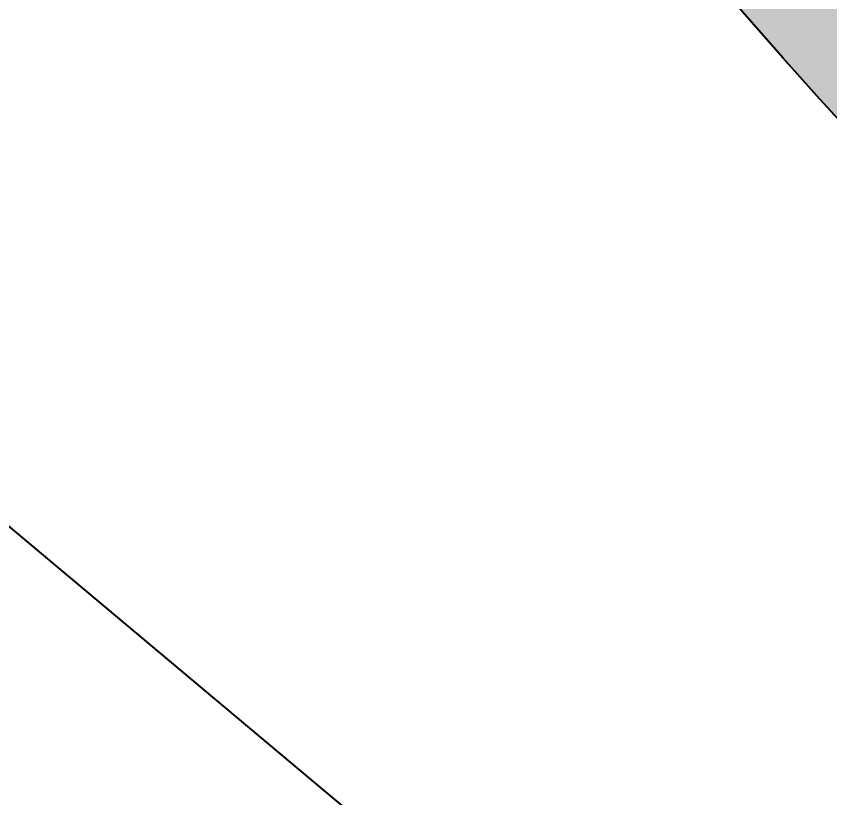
# Model space of a CAD drawing. Extents: x 383425 to 391668, y 6055101 to 6059545.
# Drawn here: x 387844.328 to 387846.277, y 6058073.306 to 6058075.179 of the extents above; entities that cross this region are included whole.
import ezdxf
from ezdxf.enums import TextEntityAlignment as Align

# ---------------------------------------------------------------- set-up
doc = ezdxf.new("R2010")
doc.units = 0
doc.header["$LTSCALE"] = 5
doc.header["$PDMODE"] = 35
doc.header["$PDSIZE"] = 20
doc.linetypes.add('foc-ACCESSROAD', pattern=[3.75, 2.5, -1.25])
doc.layers.get('Defpoints').update_dxf_attribs({"color": 9})
for name, color, linetype in [('AS-UNDERLAY-H', 141, 'Continuous'), ('CG-NOTES', 7, 'Continuous'), ('F-AR', 190, 'foc-ACCESSROAD'), ('F-RW', 190, 'Continuous')]:
    doc.layers.add(name, color=color, linetype=linetype)
doc.layers.add('F-AR-T', color=190, linetype='Continuous', lineweight=9)
doc.styles.add('80CG', font='ARIALN.TTF', dxfattribs={"height": 10})
doc.styles.add('80L', font='ARIALN.TTF', dxfattribs={"height": 10})
doc.dimstyles.new('Compass 5 000', dxfattribs={"dimscale": 5, "dimtxt": 9, "dimasz": 2, "dimexe": 0.2, "dimexo": 0.0625, "dimgap": 0.5, "dimtad": 0, "dimtih": 1, "dimtoh": 1, "dimzin": 0, "dimdsep": 46, "dimtxsty": '80CG', "dimcen": 0.1, "dimse1": 1, "dimse2": 1, "dimclrd": 256, "dimclrt": 256, "dimaunit": 1, "dimadec": 4, "dimazin": 0, "dimtfac": 0.06, "dimtofl": 0, "dimtmove": 0, "dimatfit": 1, "dimfxl": 0.2, "dimtolj": 1, "dimtzin": 0, "dimlwd": -1, "dimarcsym": 0})

# ---------------------------------------------------------------- blocks, each defined once
blk = doc.blocks.new('*D52')
at = {"layer": 'Defpoints', "color": 0, "transparency": 16777216}
for p in [(387802.1569, 6058109.3178), (387807.0472, 6058105.2216), (387774.0579, 6058075.772)]:
    blk.add_point(p, dxfattribs=at)
at = {"layer": 'F-AR-T', "transparency": 16777216}
for p, q in [((387813.4685, 6058112.8875), (387860.1641, 6058168.6348)), ((387860.1641, 6058168.6348), (387870.1641, 6058168.6348)), ((387772.5269, 6058064.0098), (387766.1056, 6058056.3438))]:
    blk.add_line(p, q, dxfattribs=at)
for points in [[(387812.1908, 6058113.9578), (387814.7461, 6058111.8173), (387807.0472, 6058105.2216)], [(387771.2492, 6058065.08), (387773.8046, 6058062.9396), (387778.9482, 6058071.6758)]]:
    blk.add_solid(points, dxfattribs=at)
at = {"layer": 'F-AR-T', "transparency": 16777216, "insert": (387909.9117, 6058168.6348), "char_height": 10, "attachment_point": 5, "style": '80CG'}
blk.add_mtext('\\A1;Weyerhaeuser\\P45.72 A/R \\PDLO 4508', dxfattribs=at)
blk = doc.blocks.new('*U113')
at = {"layer": 'AS-UNDERLAY-H'}
h = blk.add_hatch(color=256, dxfattribs=at)
h.dxf.hatch_style = 1
edge = h.paths.add_edge_path()
edge.add_arc((0, 0), 11, 0, 360)
at = {"layer": 'CG-NOTES', "color": 182}
blk.add_circle((0, 0), 11, dxfattribs=at)
at = {"color": 182, "style": '80L'}
blk.add_attdef('#', text='', height=10, dxfattribs=at).set_placement((0, 0), align=Align.MIDDLE_CENTER)

msp = doc.modelspace()

# ---------------------------------------------------------------- linework, layer by layer
at = {"layer": 'F-AR', "flags": 128}
msp.add_lwpolyline([(384209.8944, 6059527.3638), (384231.4591, 6059425.6176), (384260.4961, 6059288.6191), (384272.4094, 6059245.8356), (384281.002, 6059223.3533), (384293.5032, 6059199.2909), (384306.6333, 6059179.2462), (384328.2959, 6059153.8997), (384351.1086, 6059134.0266), (384364.2554, 6059122.5745), (384393.1511, 6059103.5605), (384426.4673, 6059087.0919), (384458.3292, 6059076.1286), (384459.3645, 6059075.9141), (384474.0478, 6059072.8705), (384505.9368, 6059066.2593), (385008.1362, 6059010.0136), (385067.2116, 6058999.8262), (385138.7352, 6058982.3445), (385149.3505, 6058979.2339), (385179.3017, 6058970.4573), (385288.2908, 6058938.5206), (385462.0705, 6058886.1315), (385482.6371, 6058879.9345), (385563.1718, 6058855.6908), (385589.6735, 6058847.7125), (385599.2647, 6058844.8256), (385713.7383, 6058810.5859), (385717.952, 6058809.3254), (385724.126, 6058807.4788), (385733.7566, 6058804.5985), (385737.8748, 6058803.3663), (385753.5044, 6058798.8765), (385902.8728, 6058755.97), (385917.8313, 6058751.6732), (385924.5914, 6058749.7308), (385946.4841, 6058745.7709), (385965.6781, 6058742.294), (385971.6814, 6058741.2522), (385976.0466, 6058740.8801), (386020.5383, 6058737.0883), (386074.127, 6058737.2395), (386159.3706, 6058741.5111), (386179.014, 6058742.5422), (386359.7766, 6058752.2488), (386360.1636, 6058752.2728), (386583.3506, 6058766.5966), (386700.5488, 6058770.2613), (386731.7819, 6058771.2383), (386795.322, 6058768.0099), (386985.8916, 6058742.0465), (386994.578, 6058740.1082), (387026.3094, 6058729.5407), (387057.5695, 6058715.9394), (387094.1111, 6058695.764), (387148.2118, 6058656.5244), (387286.824, 6058540.1785), (387362.9072, 6058476.8603), (387378.4303, 6058463.9407), (387428.53, 6058422.665), (387443.8213, 6058409.7729), (387462.6923, 6058393.6641), (388044.6197, 6057906.2233), (388098.0981, 6057861.3423), (388118.9951, 6057844.6752), (388130.7638, 6057834.9366), (388142.1011, 6057825.5547), (388202.1297, 6057775.2865), (388218.1834, 6057761.6551), (388224.6067, 6057756.1968), (388228.4562, 6057752.9322), (388229.6837, 6057751.8764), (388275.8804, 6057712.1472), (388362.8463, 6057637.3628), (388366.4019, 6057634.3056), (388392.3338, 6057609.6063), (388428.6076, 6057575.0574), (388463.9174, 6057538.7627), (388498.0772, 6057502.7868), (388789.9957, 6057238.8572), (388827.1032, 6057207.9333), (388843.1634, 6057194.5561), (389166.9878, 6056936.7963), (389219.3744, 6056895.095), (389258.4565, 6056863.9844), (389261.6632, 6056861.434), (389281.2241, 6056845.8628), (389555.5127, 6056627.5324), (389567.2398, 6056618.2151), (389578.7137, 6056609.0643), (389582.9262, 6056605.5682), (389594.5362, 6056595.932), (389777.5237, 6056441.5351), (389930.3476, 6056312.7723), (389952.631, 6056293.8982), (389982.1932, 6056268.8593), (390059.4029, 6056203.4621), (390114.7657, 6056159.1682), (390122.5718, 6056153.1665), (390137.7794, 6056143.404), (390151.8005, 6056137.5657), (390174.1742, 6056132.5836), (390201.3506, 6056132.4044), (390219.8943, 6056137.257), (390251.366, 6056153.9373), (390296.2593, 6056184.6454), (390450.6347, 6056291.0076), (390476.8677, 6056307.6736), (390569.8689, 6056367.2342), (390664.9022, 6056427.6167), (390688.3068, 6056442.4877), (390779.4765, 6056502.4701), (390827.7934, 6056534.259), (390879.4235, 6056567.6885)], dxfattribs=at)
at = {"layer": 'F-RW', "flags": 128}
msp.add_lwpolyline([(388472.8027, 6058020.8033), (388401.9932, 6058000.7671), (388371.6079, 6057992.1689), (388300.8703, 6057972.153), (388254.6657, 6057929.3275), (388239.5622, 6057928.8706), (388218.6052, 6057909.4206), (388161.8721, 6057841.4396), (388156.2791, 6057834.7374), (388149.0601, 6057826.0866), (388141.4326, 6057832.4524), (388122.2045, 6057848.5003), (388118.3739, 6057851.7076), (388116.1602, 6057852.7484), (388098.0981, 6057861.3423), (387462.6923, 6058393.6641)], dxfattribs=at)

# ---------------------------------------------------------------- block references
at = {"layer": 'CG-NOTES'}
msp.add_blockref('*U113', (387854.3963, 6058082.3768), dxfattribs=at)

# ---------------------------------------------------------------- dimensions: what is measured, and where the dimension line sits
at = {"layer": 'F-AR-T'}
dim = msp.add_linear_dim(base=(387807.0472, 6058105.2216), p1=(387774.0579, 6058075.772), p2=(387802.1569, 6058109.3178), angle=50.0494, text='Weyerhaeuser\\P45.72 A/R \\PDLO 4508', dimstyle='Compass 5 000', dxfattribs=at)
dim.commit()
dim.dimension.update_dxf_attribs({"geometry": '*D52', "text_midpoint": (387909.9117, 6058168.6348), "dimtype": 161})

doc.saveas('drawing.dxf')
